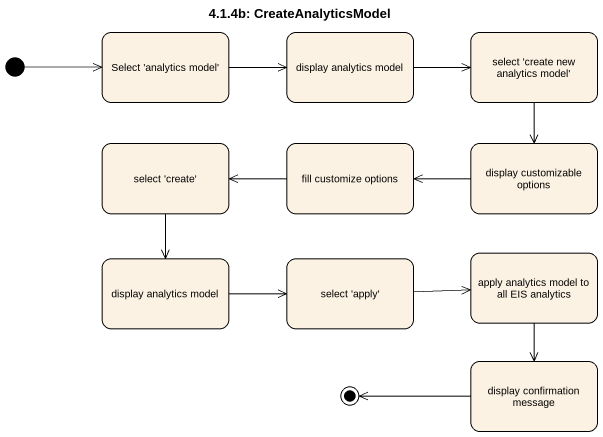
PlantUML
@startuml
title 4.1.4b: CreateAnalyticsModel
hide empty description
state "Select 'analytics model'" as Select_analytics_model
state "display analytics model" as display_analytics_model
state "select 'create new analytics model'" as select_create_new_analytics
state "select 'create'" as select_create
state "fill customize options" as fill_customize_options
state "display customizable options" as display_customizable_options
state "display analytics model" as display_analytics_model_2
state "select 'apply'" as select_apply
state "apply analytics model to all EIS analytics" as apply_analytics_model_to
state "display confirmation message" as display_confirmation_message
[*] -right-> Select_analytics_model
Select_analytics_model -right-> display_analytics_model
display_analytics_model -right-> select_create_new_analytics
select_create_new_analytics --> display_customizable_options
select_create --> display_analytics_model_2
fill_customize_options -left-> select_create
display_customizable_options -left-> fill_customize_options
display_analytics_model_2 -right-> select_apply
select_apply -right-> apply_analytics_model_to
apply_analytics_model_to --> display_confirmation_message
display_confirmation_message -left-> [*]
@enduml
